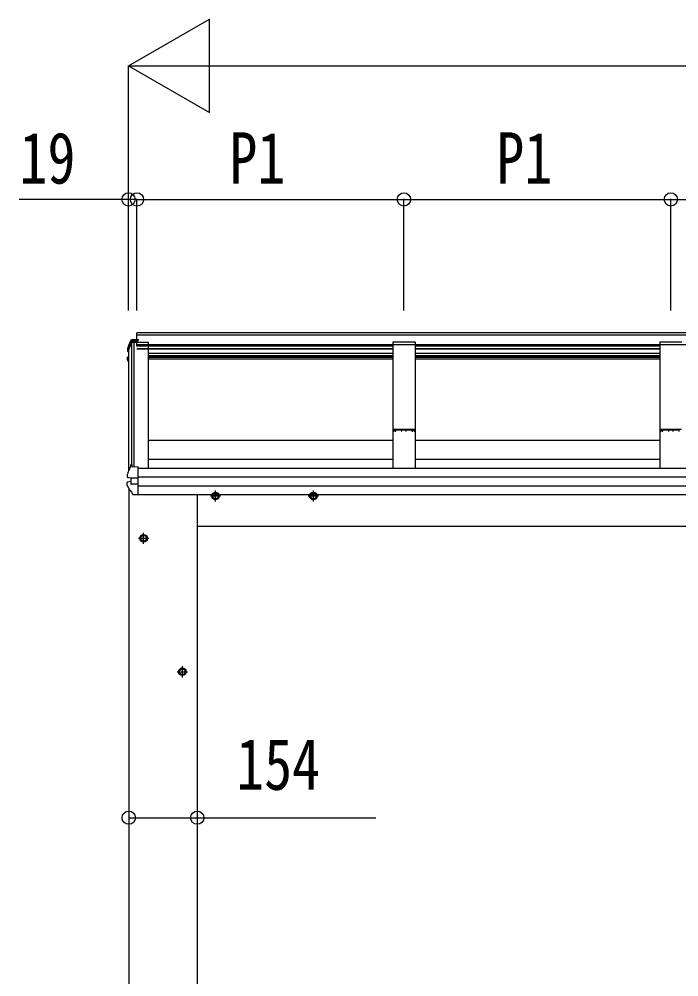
# Model space of a CAD drawing. Units: millimetres, scale not verified. Extents: x -14718 to 14718, y -10395 to 10395.
# Drawn here: x -10017 to -8534, y -4871 to -2719 of the extents above; entities that cross this region are included whole.
import ezdxf
from ezdxf.enums import TextEntityAlignment as Align

# ---------------------------------------------------------------- set-up
doc = ezdxf.new("R2010")
doc.units = ezdxf.units.MM
doc.header["$LTSCALE"] = 50
for name, color, linetype in [('0-4_YKK_12', 2, 'Continuous'), ('0-5_YKK_13', 4, 'Continuous'), ('0-6_YKK_A1', 4, 'Continuous'), ('0-7_YKK_D', 6, 'Continuous')]:
    doc.layers.add(name, color=color, linetype=linetype)
doc.styles.add('ＭＳ ゴシック', font='')
doc.styles.get('ＭＳ ゴシック').set_extended_font_data('MS Gothic')

msp = doc.modelspace()

# ---------------------------------------------------------------- linework, layer by layer
at = {"layer": '0-4_YKK_12'}
msp.add_line((-9770.82, -3709.43), (-9770.82, -3718.83), dxfattribs=at)
at = {"layer": '0-5_YKK_13'}
for p, q in [((-9762.65, -3444.67), (-9763.02, -3442.19)), ((-9748.82, -3438.96), (-9762.98, -3439.73)), ((-9751.82, -3441.82), (-9751.82, -3445.05)), ((-9751.82, -3441.82), (-9748.82, -3441.82)), ((-9748.82, -3438.97), (-9748.82, -3438.96)), ((-9748.82, -3438.96), (-9748.82, -3441.4)), ((-9748.82, -3441.82), (-9748.82, -3441.4)), ((-9773.29, -3460.99), (-9773.29, -3465.01)), ((-9770.82, -3464.68), (-9771.38, -3464.57)), ((-9763.99, -3444.94), (-9762.79, -3444.88)), ((-9762.79, -3444.88), (-9763.02, -3443.39)), ((-9751.82, -3444.06), (-9762.65, -3444.67)), ((-9762.65, -3444.67), (-9762.65, -3445.09)), ((-9762.65, -3445.05), (-9751.82, -3445.05)), ((-9773.69, -3479.93), (-9773.69, -3483.98)), ((-9773.65, -3479.6), (-9773.66, -3479.66)), ((-9770.82, -3482.35), (-9772.64, -3482.71)), ((-9772.24, -3466.28), (-9770.82, -3466.56)), ((-9770.82, -3478.34), (-9771.95, -3478.48)), ((-9771.67, -3484.04), (-9770.82, -3483.88)), ((-9770.82, -3465.03), (-9771.38, -3464.92)), ((-9773.39, -3748.59), (-9773.39, -3742.09)), ((-9748.82, -3725.52), (-9748.82, -3725.2)), ((-9748.82, -3726.21), (-9748.82, -3725.52)), ((-9748.82, -3748.42), (-9748.82, -3726.21)), ((-9773.86, -3767.15), (-9773.86, -3760.62)), ((-9765.82, -3758.24), (-9773.05, -3759.64)), ((-9772.52, -3749.58), (-9772.59, -3749.57)), ((-9772.52, -3749.58), (-9772.51, -3749.58)), ((-9765.26, -3750.52), (-9771.64, -3749.73)), ((-9765.82, -3750.45), (-9765.82, -3764.25)), ((-9748.82, -3750.52), (-9763.61, -3750.61)), ((-9748.82, -3764.37), (-9763.61, -3764.17)), ((-9748.82, -3749.68), (-9748.82, -3748.42)), ((-9748.82, -3750.52), (-9748.82, -3749.68)), ((-9748.82, -3764.37), (-9748.82, -3750.52)), ((-9748.82, -3766.28), (-9748.82, -3764.37)), ((-9748.82, -3767.8), (-9748.82, -3766.28)), ((-9748.82, -3788.28), (-9748.82, -3767.8)), ((-9575.33, -3803.45), (-9575.33, -3778.44)), ((-9355.33, -3803.45), (-9355.33, -3778.44)), ((-9761.19, -3787.59), (-9761.18, -3787.61)), ((-9748.82, -3788.68), (-9760.4, -3788.05)), ((-9748.82, -3788.68), (-9748.82, -3788.28)), ((-9586.83, -3790.94), (-9563.83, -3790.94)), ((-9366.83, -3790.94), (-9343.83, -3790.94)), ((-9736.83, -3898.45), (-9736.83, -3873.44)), ((-9748.33, -3885.94), (-9725.33, -3885.94)), ((-9649.83, -4198.45), (-9649.83, -4173.44)), ((-9661.33, -4185.94), (-9638.33, -4185.94))]:
    msp.add_line(p, q, dxfattribs=at)
for points in [[(-9765.62, -3440.94), (-9769.87, -3451.55), (-9773.21, -3460.5), (-9773.28, -3460.77), (-9773.28, -3460.83)], [(-9748.82, -3441.4), (-9763.02, -3442.19), (-9763.02, -3443.39), (-9764.13, -3443.45)], [(-9773.28, -3460.83), (-9773.29, -3460.94), (-9773.29, -3460.99)], [(-9765.62, -3444.51), (-9766.62, -3447), (-9767.6, -3449.5), (-9768.57, -3452), (-9769.53, -3454.5), (-9770.47, -3457.01), (-9771.4, -3459.53), (-9772.31, -3462.05), (-9773.22, -3464.58)], [(-9762.71, -3445.09), (-9762.79, -3444.53), (-9762.79, -3444.88)], [(-9773.66, -3479.62), (-9773.68, -3479.79), (-9773.69, -3479.93)], [(-9773.52, -3484.62), (-9772.06, -3487.17), (-9770.82, -3489.29)], [(-9765.45, -3720.95), (-9766.49, -3723.53), (-9767.51, -3726.12), (-9768.52, -3728.71), (-9769.51, -3731.31), (-9770.49, -3733.91), (-9771.45, -3736.52), (-9772.4, -3739.13), (-9773.33, -3741.75)], [(-9748.82, -3725.2), (-9762.82, -3725.88), (-9762.82, -3720.23), (-9764.58, -3720.33)], [(-9773.33, -3741.75), (-9773.38, -3741.96), (-9773.39, -3742.09)], [(-9770.04, -3749.81), (-9771.28, -3749.77), (-9772.51, -3749.58)], [(-9765.26, -3750.52), (-9765.02, -3750.55), (-9764.87, -3750.56)], [(-9575.33, -3798.45), (-9581.83, -3794.7), (-9581.83, -3787.19), (-9575.33, -3783.44)], [(-9575.33, -3798.45), (-9568.83, -3794.7), (-9568.83, -3787.19), (-9575.33, -3783.44)], [(-9355.33, -3798.45), (-9361.83, -3794.7), (-9361.83, -3787.19), (-9355.33, -3783.44)], [(-9355.33, -3798.45), (-9348.83, -3794.7), (-9348.83, -3787.19), (-9355.33, -3783.44)], [(-9736.83, -3893.45), (-9743.33, -3889.7), (-9743.33, -3882.19), (-9736.83, -3878.44)], [(-9736.83, -3893.45), (-9730.33, -3889.7), (-9730.33, -3882.19), (-9736.83, -3878.44)], [(-9649.83, -4193.45), (-9656.33, -4189.7), (-9656.33, -4182.19), (-9649.83, -4178.44)], [(-9649.83, -4193.45), (-9643.33, -4189.7), (-9643.33, -4182.19), (-9649.83, -4178.44)]]:
    msp.add_lwpolyline(points, dxfattribs=at)
for centre, radius in [((-9575.33, -3790.94), 8.5), ((-9575.33, -3790.94), 7.7), ((-9575.33, -3790.94), 6.5), ((-9355.33, -3790.94), 8.5), ((-9355.33, -3790.94), 7.7), ((-9355.33, -3790.94), 6.5), ((-9736.83, -3885.94), 8.5), ((-9736.83, -3885.94), 7.7), ((-9736.83, -3885.94), 6.5), ((-9649.83, -4185.94), 8.5), ((-9649.83, -4185.94), 7.7), ((-9649.83, -4185.94), 6.5)]:
    msp.add_circle(centre, radius, dxfattribs=at)
for centre, radius, start, end in [((-9763.4, -3442.32), 2.62, 80.76, 148.16555), ((-9771.99, -3465.01), 1.3, 160.55137, 259.11062), ((-9771.33, -3464.63), 0.299, 160.48478, 259.11069), ((-9301.88, -3631.5), 498.52, 158.04646, 160.43093), ((-9771.33, -3464.28), 0.3, 212.93591, 259.04607), ((-9764.05, -3445.15), 1.7, 92.9577, 157.99775), ((-9763.98, -3445.24), 0.3, 92.95769, 158.00506), ((-9772.39, -3483.98), 1.3, 100.8784, 209.72862), ((-9772.39, -3479.89), 1.3, 99.76805, 169.97457), ((-9771.94, -3480.82), 2.32, 92.65141, 119.69627), ((-9771.61, -3484.34), 0.299, 100.87832, 209.80871), ((-9339.05, -3235.73), 499.04, 209.85327, 210.09589), ((-9339.05, -3236.07), 499.04, 209.85327, 210.09589), ((-9764.53, -3721.32), 1, 92.95955, 157.94622), ((-9772.86, -3760.62), 0.998, 100.914, 179.94879), ((-9772.39, -3748.59), 1, 180, 258.54639), ((-9766.16, -3747.89), 16.37, 271.41275, 274.51688), ((-9772.86, -3767.15), 1, 180, 210.67851), ((-9378.91, -3533.44), 459.05, 210.67556, 213.61643), ((-9760.35, -3787.05), 1, 213.61937, 266.89265)]:
    msp.add_arc(centre, radius, start, end, dxfattribs=at)
for centre, major_axis, ratio, start_param, end_param in [((-9764.82, -3764.05), (1, 0.195), 0.067217, 3.1284981, 3.4826308), ((-9764.97, -3743), (-9.96, 2.12), 0.734427, 1.7356015, 1.8609052), ((-9764.97, -3771.77), (9.97, 1.96), 0.736539, 1.29146, 1.4167637)]:
    msp.add_ellipse(centre, major_axis=major_axis, ratio=ratio, start_param=start_param, end_param=end_param, dxfattribs=at)
at = {"layer": '0-6_YKK_A1'}
for p, q in [((-4351.82, -3424.44), (-9751.82, -3424.44)), ((-9751.82, -3454.34), (-9751.82, -3424.44)), ((-4351.82, -3429.73), (-9751.82, -3429.73)), ((-9751.82, -3445.09), (-9751.82, -3441.82)), ((-9770.82, -3463.65), (-9763.69, -3445.09)), ((-9770.82, -3463.65), (-9770.82, -3734.8)), ((-9763.82, -3445.41), (-9763.82, -3720.29)), ((-9763.69, -3445.09), (-9726.82, -3445.09)), ((-9758.12, -3725.65), (-9758.12, -3445.09)), ((-9751.82, -3450.28), (-4354.82, -3450.28)), ((-9751.82, -3453.2), (-9176.82, -3453.2)), ((-9751.82, -3459.27), (-9176.82, -3459.27)), ((-9751.82, -3460.25), (-9176.82, -3460.25)), ((-9726.82, -3445.09), (-9726.82, -3728.23)), ((-9126.82, -3445.09), (-9176.82, -3445.09)), ((-9176.82, -3445.09), (-9176.82, -3712.25)), ((-9126.82, -3445.09), (-9176.82, -3445.09)), ((-9176.82, -3445.09), (-9176.82, -3728.23)), ((-9126.82, -3445.09), (-9126.82, -3728.23)), ((-9126.82, -3445.09), (-9126.82, -3728.23)), ((-9126.82, -3453.2), (-8576.82, -3453.2)), ((-9126.82, -3459.27), (-8576.82, -3459.27)), ((-9126.82, -3460.25), (-8576.82, -3460.25)), ((-8526.82, -3445.09), (-8576.82, -3445.09)), ((-8576.82, -3445.09), (-8576.82, -3728.23)), ((-9726.82, -3470.28), (-9176.82, -3470.28)), ((-9726.82, -3475.14), (-9176.82, -3475.14)), ((-9726.82, -3476.67), (-9176.82, -3476.67)), ((-9726.82, -3478.64), (-9176.82, -3478.64)), ((-9726.82, -3482.41), (-9176.82, -3482.41)), ((-9126.82, -3470.28), (-8576.82, -3470.28)), ((-9126.82, -3475.14), (-8576.82, -3475.14)), ((-9126.82, -3476.67), (-8576.82, -3476.67)), ((-9126.82, -3478.64), (-8576.82, -3478.64)), ((-9126.82, -3482.41), (-8576.82, -3482.41)), ((-9176.82, -3642.54), (-9176.82, -3644.56)), ((-9175.92, -3644.36), (-9175.92, -3642.76)), ((-9175.82, -3645.56), (-9174.87, -3645.56)), ((-9175.62, -3642.46), (-9171.02, -3642.46)), ((-9174.87, -3644.66), (-9175.62, -3644.66)), ((-9174.57, -3645.26), (-9174.57, -3644.96)), ((-9172.07, -3644.96), (-9172.07, -3645.26)), ((-9171.02, -3644.66), (-9171.77, -3644.66)), ((-9171.77, -3645.56), (-9170.82, -3645.56)), ((-9170.72, -3642.76), (-9170.72, -3644.36)), ((-9169.82, -3644.56), (-9169.82, -3642.86)), ((-9169.52, -3642.56), (-9157.72, -3642.56)), ((-9157.22, -3643.06), (-9157.22, -3644.61)), ((-9156.32, -3644.61), (-9156.32, -3642.86)), ((-9156.02, -3642.56), (-9147.62, -3642.56)), ((-9147.32, -3642.86), (-9147.32, -3644.61)), ((-9146.42, -3644.61), (-9146.42, -3643.06)), ((-9145.92, -3642.56), (-9134.12, -3642.56)), ((-9127.8, -3641.54), (-9141.78, -3641.36)), ((-9133.82, -3642.86), (-9133.82, -3644.56)), ((-9132.92, -3644.36), (-9132.92, -3642.76)), ((-9132.82, -3645.56), (-9131.87, -3645.56)), ((-9132.62, -3642.46), (-9128.02, -3642.46)), ((-9131.87, -3644.66), (-9132.62, -3644.66)), ((-9131.57, -3645.26), (-9131.57, -3644.96)), ((-9129.07, -3644.96), (-9129.07, -3645.26)), ((-9128.02, -3644.66), (-9128.77, -3644.66)), ((-9128.77, -3645.56), (-9127.82, -3645.56)), ((-9127.72, -3642.76), (-9127.72, -3644.36)), ((-9126.82, -3644.56), (-9126.82, -3642.54)), ((-8576.82, -3642.54), (-8576.82, -3644.56)), ((-8575.92, -3644.36), (-8575.92, -3642.76)), ((-8575.82, -3645.56), (-8574.87, -3645.56)), ((-8575.62, -3642.46), (-8571.02, -3642.46)), ((-8574.87, -3644.66), (-8575.62, -3644.66)), ((-8574.57, -3645.26), (-8574.57, -3644.96)), ((-8572.07, -3644.96), (-8572.07, -3645.26)), ((-8571.02, -3644.66), (-8571.77, -3644.66)), ((-8571.77, -3645.56), (-8570.82, -3645.56)), ((-8570.72, -3642.76), (-8570.72, -3644.36)), ((-8569.82, -3644.56), (-8569.82, -3642.86)), ((-8569.52, -3642.56), (-8557.72, -3642.56)), ((-8557.22, -3643.06), (-8557.22, -3644.61)), ((-8556.32, -3644.61), (-8556.32, -3642.86)), ((-8556.02, -3642.56), (-8547.62, -3642.56)), ((-8547.32, -3642.86), (-8547.32, -3644.61)), ((-8546.42, -3644.61), (-8546.42, -3643.06)), ((-8545.92, -3642.56), (-8534.12, -3642.56)), ((-8527.8, -3641.54), (-8541.78, -3641.36)), ((-8533.82, -3642.86), (-8533.82, -3644.56)), ((-9726.82, -3665.69), (-9176.82, -3665.69)), ((-9126.82, -3665.69), (-8576.82, -3665.69)), ((-9726.82, -3708.21), (-9176.82, -3708.21)), ((-9126.82, -3708.21), (-8576.82, -3708.21)), ((-9748.82, -3728.23), (-4354.82, -3728.23)), ((-9748.82, -3747.76), (-4354.82, -3747.76)), ((-9770.32, -3773.3), (-9770.32, -6358.65)), ((-9748.82, -3767.86), (-4354.82, -3767.86)), ((-9748.82, -3787.22), (-4354.82, -3787.22)), ((-9616.32, -3787.22), (-9616.32, -6358.65)), ((-9616.32, -3858.64), (-4487.32, -3858.64))]:
    msp.add_line(p, q, dxfattribs=at)
for points in [[(-9141.78, -3641.36), (-9161.85, -3641.36), (-9175.83, -3641.54)], [(-8541.78, -3641.36), (-8561.85, -3641.36), (-8575.83, -3641.54)]]:
    msp.add_lwpolyline(points, dxfattribs=at)
for centre, radius, start, end in [((-9175.82, -3642.54), 1, 90.76383, 180), ((-9175.82, -3644.56), 1, 179.99977, 269.99977), ((-9175.62, -3642.76), 0.3, 90, 180.00874), ((-9175.62, -3644.36), 0.3, 180.00874, 269.99709), ((-9174.87, -3644.96), 0.3, 359.98454, 89.99911), ((-9174.87, -3645.26), 0.3, 269.99708, 359.98543), ((-9171.77, -3644.96), 0.3, 90.00291, 180.00291), ((-9171.77, -3645.26), 0.3, 180.00291, 270), ((-9171.02, -3642.76), 0.3, 359.99709, 90), ((-9171.02, -3644.36), 0.3, 269.99709, 359.99709), ((-9170.82, -3644.56), 1, 270, 0), ((-9169.52, -3642.86), 0.3, 90, 180), ((-9157.72, -3643.06), 0.5, 0, 90), ((-9156.77, -3644.61), 0.45, 180, 0), ((-9156.02, -3642.86), 0.3, 90, 180), ((-9147.62, -3642.86), 0.3, 359.9976, 90.00051), ((-9146.87, -3644.61), 0.45, 180, 0), ((-9145.92, -3643.06), 0.5, 90, 180), ((-9134.12, -3642.86), 0.3, 359.99709, 90), ((-9132.82, -3644.56), 1, 180, 270), ((-9132.62, -3642.76), 0.3, 90, 180), ((-9132.62, -3644.36), 0.3, 180, 269.99709), ((-9131.87, -3644.96), 0.3, 359.99854, 90.00146), ((-9131.87, -3645.26), 0.3, 270, 0), ((-9128.77, -3644.96), 0.3, 90.00291, 180.00291), ((-9128.77, -3645.26), 0.3, 180.00291, 270), ((-9128.02, -3642.76), 0.3, 359.99709, 90), ((-9128.02, -3644.36), 0.3, 269.99709, 359.99709), ((-9127.82, -3644.56), 1, 270, 0), ((-9127.82, -3642.54), 1, 0, 89.23428), ((-8575.82, -3642.54), 1, 90.76383, 180), ((-8575.82, -3644.56), 1, 179.99977, 269.99977), ((-8575.62, -3642.76), 0.3, 90, 180.00874), ((-8575.62, -3644.36), 0.3, 180.00874, 269.99709), ((-8574.87, -3644.96), 0.3, 359.98454, 89.99911), ((-8574.87, -3645.26), 0.3, 269.99708, 359.98543), ((-8571.77, -3644.96), 0.3, 90.00291, 180.00291), ((-8571.77, -3645.26), 0.3, 180.00291, 270), ((-8571.02, -3642.76), 0.3, 359.99709, 90), ((-8571.02, -3644.36), 0.3, 269.99709, 359.99709), ((-8570.82, -3644.56), 1, 270, 0), ((-8569.52, -3642.86), 0.3, 90, 180), ((-8557.72, -3643.06), 0.5, 0, 90), ((-8556.77, -3644.61), 0.45, 180, 0), ((-8556.02, -3642.86), 0.3, 90, 180), ((-8547.62, -3642.86), 0.3, 359.9976, 90.00051), ((-8546.87, -3644.61), 0.45, 180, 0), ((-8545.92, -3643.06), 0.5, 90, 180), ((-8534.12, -3642.86), 0.3, 359.99709, 90), ((-8532.82, -3644.56), 1, 180, 270)]:
    msp.add_arc(centre, radius, start, end, dxfattribs=at)
at = {"layer": '0-7_YKK_D'}
for p, q in [((-9770.82, -2824.44), (-9588.95, -2719.44)), ((-9588.95, -2929.44), (-9588.95, -2719.44)), ((-9770.82, -3374.44), (-9770.82, -2823.44)), ((-9770.82, -2824.44), (-9588.95, -2929.44)), ((-9770.82, -2824.44), (-9407.08, -2824.44)), ((-9560.82, -2824.44), (-4542.82, -2824.44)), ((-9770.82, -3374.44), (-9770.82, -3123.44)), ((-9751.82, -3374.44), (-9751.82, -3123.44)), ((-9751.82, -3374.44), (-9751.82, -3123.44)), ((-9751.82, -3124.44), (-9151.82, -3124.44)), ((-9151.82, -3374.44), (-9151.82, -3123.44)), ((-9151.82, -3374.44), (-9151.82, -3123.44)), ((-9151.82, -3124.44), (-8551.82, -3124.44)), ((-8551.82, -3374.44), (-8551.82, -3123.44)), ((-8551.82, -3374.44), (-8551.82, -3123.44)), ((-8551.82, -3124.44), (-7951.82, -3124.44))]:
    msp.add_line(p, q, dxfattribs=at)
for points in [[(-9751.82, -3124.44), (-9770.82, -3124.44), (-10016.72, -3124.44)], [(-9770.32, -4513.82), (-9616.32, -4513.82), (-9215.22, -4513.82)]]:
    msp.add_lwpolyline(points, dxfattribs=at)
for centre in [(-9770.82, -3124.44), (-9751.82, -3124.44), (-9751.82, -3124.44), (-9151.82, -3124.44), (-9151.82, -3124.44), (-8551.82, -3124.44), (-8551.82, -3124.44), (-9770.32, -4513.82), (-9616.32, -4513.82)]:
    msp.add_circle(centre, 14.88, dxfattribs=at)

# ---------------------------------------------------------------- texts
at = {"layer": '0-7_YKK_D', "style": 'ＭＳ ゴシック', "width": 0.8}
for s, p in [('19', (-10015.92, -3123.64)), ('P1', (-9544.22, -3123.64)), ('P1', (-8944.22, -3123.64)), ('154', (-9528.82, -4485.82))]:
    msp.add_text(s, height=115.5, dxfattribs=at).set_placement(p, align=Align.BOTTOM_LEFT)

doc.saveas('drawing.dxf')
